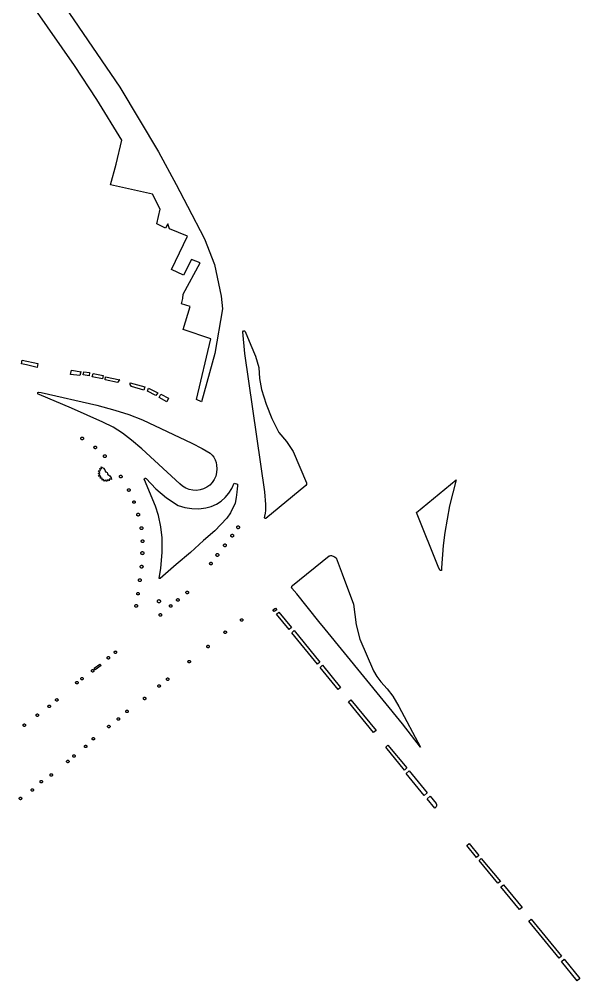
# Model space of a CAD drawing. Header units: millimetres. Extents: x 734061 to 736248, y 4017837 to 4020740.
# Drawn here: x 735876.7 to 736110.1, y 4019765.8 to 4020166.4 of the extents above; entities that cross this region are included whole.
import ezdxf

# ---------------------------------------------------------------- set-up
doc = ezdxf.new("R2010")
doc.units = ezdxf.units.MM
for name, color, linetype, true_color in [('bolvar', 143, 'Continuous', 0x3faae0), ('lachaki', 215, 'Continuous', 0xa953ac), ('park', 3, 'Continuous', 0x1ffa07)]:
    doc.layers.add(name, color=color, linetype=linetype, true_color=true_color)

msp = doc.modelspace()

# ---------------------------------------------------------------- linework, layer by layer
at = {"layer": 'bolvar'}
for points in [[(735884.42, 4020022.92), (735884.07, 4020021.34), (735879.69, 4020022.41), (735877.57, 4020022.8), (735877.92, 4020024.39)], [(735902.36, 4020019.44), (735901.88, 4020017.97), (735898.07, 4020018.41), (735898.43, 4020020.2), (735902.4, 4020019.52)], [(735903.51, 4020019.48), (735903.63, 4020019.52), (735905.97, 4020019.2), (735905.73, 4020017.77), (735903.23, 4020018.25)], [(735907.4, 4020018.85), (735911.68, 4020017.93), (735911.4, 4020016.54), (735907, 4020017.38)], [(735912.59, 4020017.42), (735918.55, 4020016.23), (735918.39, 4020016.19), (735917.52, 4020015), (735912.4, 4020016.23)], [(735922.82, 4020014.93), (735929.01, 4020013.26), (735928.62, 4020011.89), (735923.4, 4020013.42), (735922.85, 4020014.24)], [(735923.44, 4019991.09), (735919.72, 4019993.99), (735915.72, 4019996.48), (735911.48, 4019998.54), (735898.37, 4020004.39), (735884.94, 4020010), (735884.55, 4020010.24), (735884.49, 4020010.3), (735884.45, 4020010.37), (735884.41, 4020010.45), (735884.4, 4020010.53), (735884.39, 4020010.61), (735884.4, 4020010.69), (735884.42, 4020010.78), (735884.46, 4020010.85), (735884.5, 4020010.92), (735884.56, 4020010.98), (735884.63, 4020011.03), (735884.71, 4020011.07), (735885.78, 4020010.9), (735908.95, 4020005.59), (735916.42, 4020003.57), (735922.31, 4020001.75), (735928.03, 4019999.47), (735948.48, 4019989.73), (735952.81, 4019987.54), (735956.14, 4019985.65), (735957.01, 4019984.84), (735957.73, 4019983.91), (735958.29, 4019982.87), (735958.68, 4019981.76), (735958.87, 4019980.59), (735959, 4019979.08), (735958.88, 4019977.56), (735958.5, 4019976.09), (735957.88, 4019974.7), (735957.04, 4019973.44), (735956, 4019972.33), (735954.79, 4019971.41), (735953.45, 4019970.71), (735951.98, 4019970.28), (735950.47, 4019970.1), (735948.94, 4019970.17), (735947.45, 4019970.48), (735946.03, 4019971.04), (735944.72, 4019971.82), (735943.56, 4019972.81), (735927.67, 4019987.36)], [(735930.52, 4020012.71), (735934.38, 4020010.8), (735933.59, 4020009.59), (735930.15, 4020011.44)], [(735935.63, 4020010.22), (735938.88, 4020008.47), (735938.17, 4020006.94), (735934.91, 4020008.82)], [(735902.86, 4019992.33), (735902.96, 4019992.32), (735903.06, 4019992.29), (735903.15, 4019992.25), (735903.23, 4019992.19), (735903.3, 4019992.12), (735903.36, 4019992.04), (735903.4, 4019991.95), (735903.43, 4019991.85), (735903.44, 4019991.75), (735903.43, 4019991.65), (735903.4, 4019991.56), (735903.36, 4019991.46), (735903.3, 4019991.38), (735903.23, 4019991.31), (735903.15, 4019991.25), (735903.06, 4019991.21), (735902.96, 4019991.19), (735902.86, 4019991.18), (735902.76, 4019991.19), (735902.67, 4019991.21), (735902.58, 4019991.25), (735902.49, 4019991.31), (735902.42, 4019991.38), (735902.36, 4019991.46), (735902.32, 4019991.56), (735902.3, 4019991.65), (735902.29, 4019991.75), (735902.3, 4019991.85), (735902.32, 4019991.95), (735902.36, 4019992.04), (735902.42, 4019992.12), (735902.49, 4019992.19), (735902.58, 4019992.25), (735902.67, 4019992.29), (735902.76, 4019992.32)], [(735908.32, 4019988.58), (735908.42, 4019988.57), (735908.51, 4019988.55), (735908.6, 4019988.51), (735908.68, 4019988.45), (735908.75, 4019988.38), (735908.8, 4019988.3), (735908.84, 4019988.22), (735908.87, 4019988.12), (735908.88, 4019988.03), (735908.87, 4019987.93), (735908.84, 4019987.84), (735908.8, 4019987.75), (735908.75, 4019987.67), (735908.68, 4019987.6), (735908.6, 4019987.55), (735908.51, 4019987.51), (735908.42, 4019987.48), (735908.32, 4019987.47), (735908.23, 4019987.48), (735908.13, 4019987.51), (735908.05, 4019987.55), (735907.97, 4019987.6), (735907.9, 4019987.67), (735907.84, 4019987.75), (735907.8, 4019987.84), (735907.78, 4019987.93), (735907.77, 4019988.03), (735907.78, 4019988.12), (735907.8, 4019988.22), (735907.84, 4019988.3), (735907.9, 4019988.38), (735907.97, 4019988.45), (735908.05, 4019988.51), (735908.13, 4019988.55), (735908.23, 4019988.57)], [(735912.32, 4019984.95), (735912.43, 4019984.94), (735912.53, 4019984.91), (735912.63, 4019984.87), (735912.71, 4019984.81), (735912.79, 4019984.73), (735912.85, 4019984.65), (735912.89, 4019984.55), (735912.92, 4019984.45), (735912.93, 4019984.34), (735912.92, 4019984.24), (735912.89, 4019984.14), (735912.85, 4019984.04), (735912.79, 4019983.95), (735912.71, 4019983.88), (735912.63, 4019983.82), (735912.53, 4019983.77), (735912.43, 4019983.75), (735912.32, 4019983.74), (735912.22, 4019983.75), (735912.12, 4019983.77), (735912.02, 4019983.82), (735911.94, 4019983.88), (735911.86, 4019983.95), (735911.8, 4019984.04), (735911.76, 4019984.14), (735911.73, 4019984.24), (735911.72, 4019984.34), (735911.73, 4019984.45), (735911.76, 4019984.55), (735911.8, 4019984.65), (735911.86, 4019984.73), (735911.94, 4019984.81), (735912.02, 4019984.87), (735912.12, 4019984.91), (735912.22, 4019984.94)], [(735912.64, 4019977.78), (735912.85, 4019977.77), (735913.03, 4019977.71), (735913.25, 4019977.54), (735913.38, 4019977.3), (735913.38, 4019976.85), (735913.97, 4019976.51), (735914.36, 4019976.13), (735914.89, 4019975.37), (735915.06, 4019974.57), (735914.31, 4019974.93), (735914.13, 4019974.08), (735913.54, 4019974.58), (735913.14, 4019973.75), (735912.74, 4019974.45), (735912.11, 4019973.96), (735911.8, 4019974.68), (735911.15, 4019974.33), (735911.26, 4019975.26), (735910.42, 4019975.18), (735910.62, 4019975.96), (735909.56, 4019975.98), (735910.29, 4019976.72), (735909.52, 4019977.12), (735910.16, 4019977.62), (735909.5, 4019978.29), (735910.46, 4019978.38), (735910.17, 4019979.16), (735910.94, 4019979.07), (735910.78, 4019979.9), (735911.71, 4019979.39), (735912.28, 4019978.66)], [(735918.93, 4019976.42), (735919.03, 4019976.41), (735919.12, 4019976.38), (735919.21, 4019976.34), (735919.29, 4019976.29), (735919.36, 4019976.22), (735919.41, 4019976.14), (735919.46, 4019976.05), (735919.48, 4019975.95), (735919.49, 4019975.86), (735919.48, 4019975.76), (735919.46, 4019975.66), (735919.41, 4019975.58), (735919.36, 4019975.5), (735919.29, 4019975.43), (735919.21, 4019975.37), (735919.12, 4019975.33), (735919.03, 4019975.3), (735918.93, 4019975.3), (735918.83, 4019975.3), (735918.74, 4019975.33), (735918.65, 4019975.37), (735918.57, 4019975.43), (735918.5, 4019975.5), (735918.44, 4019975.58), (735918.4, 4019975.66), (735918.38, 4019975.76), (735918.37, 4019975.86), (735918.38, 4019975.95), (735918.4, 4019976.05), (735918.44, 4019976.14), (735918.5, 4019976.22), (735918.57, 4019976.29), (735918.65, 4019976.34), (735918.74, 4019976.38), (735918.83, 4019976.41)], [(735922.31, 4019970.78), (735922.4, 4019970.78), (735922.5, 4019970.75), (735922.58, 4019970.71), (735922.66, 4019970.65), (735922.73, 4019970.59), (735922.79, 4019970.51), (735922.83, 4019970.42), (735922.85, 4019970.33), (735922.86, 4019970.23), (735922.85, 4019970.14), (735922.83, 4019970.04), (735922.79, 4019969.95), (735922.73, 4019969.88), (735922.66, 4019969.81), (735922.58, 4019969.75), (735922.5, 4019969.71), (735922.4, 4019969.69), (735922.31, 4019969.68), (735922.21, 4019969.69), (735922.12, 4019969.71), (735922.03, 4019969.75), (735921.95, 4019969.81), (735921.89, 4019969.88), (735921.83, 4019969.95), (735921.79, 4019970.04), (735921.76, 4019970.14), (735921.76, 4019970.23), (735921.76, 4019970.33), (735921.79, 4019970.42), (735921.83, 4019970.51), (735921.89, 4019970.59), (735921.95, 4019970.65), (735922.03, 4019970.71), (735922.12, 4019970.75), (735922.21, 4019970.78)], [(735924.45, 4019965.74), (735924.54, 4019965.73), (735924.63, 4019965.71), (735924.71, 4019965.67), (735924.78, 4019965.62), (735924.84, 4019965.56), (735924.89, 4019965.49), (735924.93, 4019965.41), (735924.95, 4019965.32), (735924.96, 4019965.23), (735924.95, 4019965.14), (735924.93, 4019965.06), (735924.89, 4019964.97), (735924.84, 4019964.9), (735924.78, 4019964.84), (735924.71, 4019964.79), (735924.63, 4019964.75), (735924.54, 4019964.73), (735924.45, 4019964.72), (735924.36, 4019964.73), (735924.28, 4019964.75), (735924.2, 4019964.79), (735924.12, 4019964.84), (735924.06, 4019964.9), (735924.01, 4019964.97), (735923.97, 4019965.06), (735923.95, 4019965.14), (735923.94, 4019965.23), (735923.95, 4019965.32), (735923.97, 4019965.41), (735924.01, 4019965.49), (735924.06, 4019965.56), (735924.12, 4019965.62), (735924.2, 4019965.67), (735924.28, 4019965.71), (735924.36, 4019965.73)], [(735926.2, 4019960.59), (735926.3, 4019960.58), (735926.4, 4019960.55), (735926.5, 4019960.51), (735926.58, 4019960.45), (735926.65, 4019960.38), (735926.71, 4019960.29), (735926.76, 4019960.2), (735926.79, 4019960.1), (735926.79, 4019959.99), (735926.79, 4019959.89), (735926.76, 4019959.79), (735926.71, 4019959.69), (735926.65, 4019959.61), (735926.58, 4019959.53), (735926.5, 4019959.47), (735926.4, 4019959.43), (735926.3, 4019959.4), (735926.2, 4019959.39), (735926.09, 4019959.4), (735925.99, 4019959.43), (735925.9, 4019959.47), (735925.81, 4019959.53), (735925.74, 4019959.61), (735925.68, 4019959.69), (735925.64, 4019959.79), (735925.61, 4019959.89), (735925.6, 4019959.99), (735925.61, 4019960.1), (735925.64, 4019960.2), (735925.68, 4019960.29), (735925.74, 4019960.38), (735925.81, 4019960.45), (735925.9, 4019960.51), (735925.99, 4019960.55), (735926.09, 4019960.58)], [(735927.57, 4019954.97), (735927.68, 4019954.96), (735927.78, 4019954.93), (735927.88, 4019954.89), (735927.97, 4019954.83), (735928.04, 4019954.75), (735928.11, 4019954.66), (735928.15, 4019954.57), (735928.18, 4019954.46), (735928.19, 4019954.36), (735928.18, 4019954.25), (735928.15, 4019954.15), (735928.11, 4019954.05), (735928.04, 4019953.96), (735927.97, 4019953.88), (735927.88, 4019953.82), (735927.78, 4019953.78), (735927.68, 4019953.75), (735927.57, 4019953.74), (735927.47, 4019953.75), (735927.36, 4019953.78), (735927.27, 4019953.82), (735927.18, 4019953.88), (735927.1, 4019953.96), (735927.04, 4019954.05), (735927, 4019954.15), (735926.97, 4019954.25), (735926.96, 4019954.36), (735926.97, 4019954.46), (735927, 4019954.57), (735927.04, 4019954.66), (735927.1, 4019954.75), (735927.18, 4019954.83), (735927.27, 4019954.89), (735927.36, 4019954.93), (735927.47, 4019954.96)], [(735967.83, 4019955.3), (735967.93, 4019955.29), (735968.03, 4019955.27), (735968.12, 4019955.22), (735968.2, 4019955.17), (735968.27, 4019955.09), (735968.33, 4019955.01), (735968.38, 4019954.92), (735968.4, 4019954.82), (735968.41, 4019954.72), (735968.4, 4019954.62), (735968.38, 4019954.52), (735968.33, 4019954.43), (735968.27, 4019954.34), (735968.2, 4019954.27), (735968.12, 4019954.21), (735968.03, 4019954.17), (735967.93, 4019954.14), (735967.83, 4019954.13), (735967.73, 4019954.14), (735967.63, 4019954.17), (735967.53, 4019954.21), (735967.45, 4019954.27), (735967.38, 4019954.34), (735967.32, 4019954.43), (735967.28, 4019954.52), (735967.25, 4019954.62), (735967.24, 4019954.72), (735967.25, 4019954.82), (735967.28, 4019954.92), (735967.32, 4019955.01), (735967.38, 4019955.09), (735967.45, 4019955.17), (735967.53, 4019955.22), (735967.63, 4019955.27), (735967.73, 4019955.29)], [(735928.05, 4019949.49), (735928.15, 4019949.48), (735928.24, 4019949.46), (735928.33, 4019949.42), (735928.41, 4019949.36), (735928.48, 4019949.29), (735928.53, 4019949.21), (735928.57, 4019949.12), (735928.6, 4019949.03), (735928.61, 4019948.93), (735928.6, 4019948.84), (735928.57, 4019948.74), (735928.53, 4019948.65), (735928.48, 4019948.57), (735928.41, 4019948.5), (735928.33, 4019948.45), (735928.24, 4019948.41), (735928.15, 4019948.38), (735928.05, 4019948.37), (735927.95, 4019948.38), (735927.86, 4019948.41), (735927.77, 4019948.45), (735927.69, 4019948.5), (735927.62, 4019948.57), (735927.57, 4019948.65), (735927.53, 4019948.74), (735927.5, 4019948.84), (735927.49, 4019948.93), (735927.5, 4019949.03), (735927.53, 4019949.12), (735927.57, 4019949.21), (735927.62, 4019949.29), (735927.69, 4019949.36), (735927.77, 4019949.42), (735927.86, 4019949.46), (735927.95, 4019949.48)], [(735965.37, 4019951.81), (735965.47, 4019951.81), (735965.56, 4019951.78), (735965.65, 4019951.74), (735965.74, 4019951.68), (735965.81, 4019951.61), (735965.87, 4019951.53), (735965.91, 4019951.44), (735965.93, 4019951.34), (735965.94, 4019951.24), (735965.93, 4019951.14), (735965.91, 4019951.04), (735965.87, 4019950.95), (735965.81, 4019950.87), (735965.74, 4019950.8), (735965.65, 4019950.74), (735965.56, 4019950.7), (735965.47, 4019950.67), (735965.37, 4019950.66), (735965.27, 4019950.67), (735965.17, 4019950.7), (735965.08, 4019950.74), (735965, 4019950.8), (735964.93, 4019950.87), (735964.87, 4019950.95), (735964.83, 4019951.04), (735964.8, 4019951.14), (735964.79, 4019951.24), (735964.8, 4019951.34), (735964.83, 4019951.44), (735964.87, 4019951.53), (735964.93, 4019951.61), (735965, 4019951.68), (735965.08, 4019951.74), (735965.17, 4019951.78), (735965.27, 4019951.81)], [(735962.32, 4019947.79), (735962.43, 4019947.78), (735962.52, 4019947.75), (735962.62, 4019947.71), (735962.7, 4019947.65), (735962.77, 4019947.58), (735962.83, 4019947.5), (735962.87, 4019947.4), (735962.9, 4019947.31), (735962.91, 4019947.2), (735962.9, 4019947.1), (735962.87, 4019947), (735962.83, 4019946.91), (735962.77, 4019946.83), (735962.7, 4019946.75), (735962.62, 4019946.7), (735962.52, 4019946.65), (735962.43, 4019946.63), (735962.32, 4019946.62), (735962.22, 4019946.63), (735962.12, 4019946.65), (735962.03, 4019946.7), (735961.95, 4019946.75), (735961.88, 4019946.83), (735961.82, 4019946.91), (735961.77, 4019947), (735961.75, 4019947.1), (735961.74, 4019947.2), (735961.75, 4019947.31), (735961.77, 4019947.4), (735961.82, 4019947.5), (735961.88, 4019947.58), (735961.95, 4019947.65), (735962.03, 4019947.71), (735962.12, 4019947.75), (735962.22, 4019947.78)], [(735927.94, 4019944.6), (735928.06, 4019944.59), (735928.16, 4019944.56), (735928.27, 4019944.52), (735928.36, 4019944.45), (735928.44, 4019944.37), (735928.5, 4019944.28), (735928.55, 4019944.18), (735928.58, 4019944.07), (735928.59, 4019943.96), (735928.58, 4019943.85), (735928.55, 4019943.74), (735928.5, 4019943.64), (735928.44, 4019943.54), (735928.36, 4019943.46), (735928.27, 4019943.4), (735928.16, 4019943.35), (735928.06, 4019943.32), (735927.94, 4019943.31), (735927.83, 4019943.32), (735927.72, 4019943.35), (735927.62, 4019943.4), (735927.53, 4019943.46), (735927.45, 4019943.54), (735927.39, 4019943.64), (735927.34, 4019943.74), (735927.31, 4019943.85), (735927.3, 4019943.96), (735927.31, 4019944.07), (735927.34, 4019944.18), (735927.39, 4019944.28), (735927.45, 4019944.37), (735927.53, 4019944.45), (735927.62, 4019944.52), (735927.72, 4019944.56), (735927.83, 4019944.59)], [(735959.19, 4019943.79), (735959.29, 4019943.78), (735959.39, 4019943.75), (735959.49, 4019943.71), (735959.57, 4019943.65), (735959.64, 4019943.58), (735959.7, 4019943.49), (735959.75, 4019943.4), (735959.77, 4019943.3), (735959.78, 4019943.19), (735959.77, 4019943.09), (735959.75, 4019942.99), (735959.7, 4019942.9), (735959.64, 4019942.81), (735959.57, 4019942.74), (735959.49, 4019942.68), (735959.39, 4019942.64), (735959.29, 4019942.61), (735959.19, 4019942.6), (735959.09, 4019942.61), (735958.99, 4019942.64), (735958.89, 4019942.68), (735958.81, 4019942.74), (735958.73, 4019942.81), (735958.67, 4019942.9), (735958.63, 4019942.99), (735958.6, 4019943.09), (735958.59, 4019943.19), (735958.6, 4019943.3), (735958.63, 4019943.4), (735958.67, 4019943.49), (735958.73, 4019943.58), (735958.81, 4019943.65), (735958.89, 4019943.71), (735958.99, 4019943.75), (735959.09, 4019943.78)], [(735927.63, 4019938.89), (735927.73, 4019938.88), (735927.83, 4019938.85), (735927.92, 4019938.81), (735928.01, 4019938.75), (735928.08, 4019938.68), (735928.14, 4019938.59), (735928.18, 4019938.5), (735928.21, 4019938.4), (735928.22, 4019938.3), (735928.21, 4019938.19), (735928.18, 4019938.09), (735928.14, 4019938), (735928.08, 4019937.92), (735928.01, 4019937.84), (735927.92, 4019937.78), (735927.83, 4019937.74), (735927.73, 4019937.71), (735927.63, 4019937.7), (735927.52, 4019937.71), (735927.42, 4019937.74), (735927.33, 4019937.78), (735927.25, 4019937.84), (735927.17, 4019937.92), (735927.11, 4019938), (735927.07, 4019938.09), (735927.04, 4019938.19), (735927.03, 4019938.3), (735927.04, 4019938.4), (735927.07, 4019938.5), (735927.11, 4019938.59), (735927.17, 4019938.68), (735927.25, 4019938.75), (735927.33, 4019938.81), (735927.42, 4019938.85), (735927.52, 4019938.88)], [(735956.49, 4019940.16), (735956.58, 4019940.15), (735956.68, 4019940.12), (735956.76, 4019940.08), (735956.84, 4019940.03), (735956.91, 4019939.96), (735956.96, 4019939.88), (735957, 4019939.8), (735957.03, 4019939.7), (735957.04, 4019939.61), (735957.03, 4019939.52), (735957, 4019939.42), (735956.96, 4019939.34), (735956.91, 4019939.26), (735956.84, 4019939.19), (735956.76, 4019939.14), (735956.68, 4019939.1), (735956.58, 4019939.07), (735956.49, 4019939.06), (735956.4, 4019939.07), (735956.3, 4019939.1), (735956.22, 4019939.14), (735956.14, 4019939.19), (735956.07, 4019939.26), (735956.02, 4019939.34), (735955.98, 4019939.42), (735955.95, 4019939.52), (735955.94, 4019939.61), (735955.95, 4019939.7), (735955.98, 4019939.8), (735956.02, 4019939.88), (735956.07, 4019939.96), (735956.14, 4019940.03), (735956.22, 4019940.08), (735956.3, 4019940.12), (735956.4, 4019940.15)], [(735926.91, 4019933.28), (735927.02, 4019933.27), (735927.12, 4019933.25), (735927.21, 4019933.2), (735927.3, 4019933.14), (735927.37, 4019933.07), (735927.43, 4019932.99), (735927.47, 4019932.89), (735927.5, 4019932.79), (735927.51, 4019932.69), (735927.5, 4019932.58), (735927.47, 4019932.48), (735927.43, 4019932.39), (735927.37, 4019932.3), (735927.3, 4019932.23), (735927.21, 4019932.17), (735927.12, 4019932.13), (735927.02, 4019932.1), (735926.91, 4019932.09), (735926.81, 4019932.1), (735926.71, 4019932.13), (735926.61, 4019932.17), (735926.53, 4019932.23), (735926.45, 4019932.3), (735926.4, 4019932.39), (735926.35, 4019932.48), (735926.32, 4019932.58), (735926.32, 4019932.69), (735926.32, 4019932.79), (735926.35, 4019932.89), (735926.4, 4019932.99), (735926.45, 4019933.07), (735926.53, 4019933.14), (735926.61, 4019933.2), (735926.71, 4019933.25), (735926.81, 4019933.27)], [(735926.13, 4019927.56), (735926.22, 4019927.55), (735926.31, 4019927.53), (735926.39, 4019927.49), (735926.46, 4019927.44), (735926.53, 4019927.38), (735926.58, 4019927.3), (735926.62, 4019927.22), (735926.64, 4019927.13), (735926.65, 4019927.04), (735926.64, 4019926.95), (735926.62, 4019926.86), (735926.58, 4019926.78), (735926.53, 4019926.7), (735926.46, 4019926.64), (735926.39, 4019926.59), (735926.31, 4019926.55), (735926.22, 4019926.52), (735926.13, 4019926.52), (735926.04, 4019926.52), (735925.95, 4019926.55), (735925.87, 4019926.59), (735925.79, 4019926.64), (735925.73, 4019926.7), (735925.68, 4019926.78), (735925.64, 4019926.86), (735925.61, 4019926.95), (735925.61, 4019927.04), (735925.61, 4019927.13), (735925.64, 4019927.22), (735925.68, 4019927.3), (735925.73, 4019927.38), (735925.79, 4019927.44), (735925.87, 4019927.49), (735925.95, 4019927.53), (735926.04, 4019927.55)], [(735943.27, 4019924.47), (735943.26, 4019924.37), (735943.24, 4019924.28), (735943.2, 4019924.2), (735943.14, 4019924.12), (735943.08, 4019924.06), (735943, 4019924), (735942.92, 4019923.96), (735942.83, 4019923.94), (735942.73, 4019923.93), (735942.64, 4019923.94), (735942.55, 4019923.96), (735942.47, 4019924), (735942.39, 4019924.06), (735942.32, 4019924.12), (735942.27, 4019924.2), (735942.23, 4019924.28), (735942.21, 4019924.37), (735942.2, 4019924.47), (735942.21, 4019924.56), (735942.23, 4019924.65), (735942.27, 4019924.73), (735942.32, 4019924.81), (735942.39, 4019924.88), (735942.47, 4019924.93), (735942.55, 4019924.97), (735942.64, 4019924.99), (735942.73, 4019925), (735942.83, 4019924.99), (735942.92, 4019924.97), (735943, 4019924.93), (735943.08, 4019924.88), (735943.14, 4019924.81), (735943.2, 4019924.73), (735943.24, 4019924.65), (735943.26, 4019924.56)], [(735947.18, 4019927.56), (735947.17, 4019927.47), (735947.14, 4019927.38), (735947.1, 4019927.29), (735947.05, 4019927.22), (735946.98, 4019927.15), (735946.91, 4019927.1), (735946.82, 4019927.06), (735946.73, 4019927.03), (735946.64, 4019927.02), (735946.55, 4019927.03), (735946.46, 4019927.06), (735946.37, 4019927.1), (735946.3, 4019927.15), (735946.23, 4019927.22), (735946.18, 4019927.29), (735946.14, 4019927.38), (735946.11, 4019927.47), (735946.1, 4019927.56), (735946.11, 4019927.65), (735946.14, 4019927.74), (735946.18, 4019927.83), (735946.23, 4019927.9), (735946.3, 4019927.97), (735946.37, 4019928.02), (735946.46, 4019928.06), (735946.55, 4019928.09), (735946.64, 4019928.1), (735946.73, 4019928.09), (735946.82, 4019928.06), (735946.91, 4019928.02), (735946.98, 4019927.97), (735947.05, 4019927.9), (735947.1, 4019927.83), (735947.14, 4019927.74), (735947.17, 4019927.65)], [(735925.39, 4019922.55), (735925.49, 4019922.54), (735925.59, 4019922.51), (735925.68, 4019922.47), (735925.77, 4019922.41), (735925.84, 4019922.34), (735925.9, 4019922.25), (735925.94, 4019922.16), (735925.97, 4019922.06), (735925.98, 4019921.96), (735925.97, 4019921.86), (735925.94, 4019921.76), (735925.9, 4019921.66), (735925.84, 4019921.58), (735925.77, 4019921.51), (735925.68, 4019921.45), (735925.59, 4019921.41), (735925.49, 4019921.38), (735925.39, 4019921.37), (735925.29, 4019921.38), (735925.19, 4019921.41), (735925.09, 4019921.45), (735925.01, 4019921.51), (735924.94, 4019921.58), (735924.88, 4019921.66), (735924.83, 4019921.76), (735924.81, 4019921.86), (735924.8, 4019921.96), (735924.81, 4019922.06), (735924.83, 4019922.16), (735924.88, 4019922.25), (735924.94, 4019922.34), (735925.01, 4019922.41), (735925.09, 4019922.47), (735925.19, 4019922.51), (735925.29, 4019922.54)], [(735934.85, 4019924.57), (735934.96, 4019924.56), (735935.07, 4019924.53), (735935.18, 4019924.48), (735935.27, 4019924.42), (735935.35, 4019924.33), (735935.42, 4019924.24), (735935.47, 4019924.14), (735935.5, 4019924.02), (735935.51, 4019923.91), (735935.5, 4019923.79), (735935.47, 4019923.68), (735935.42, 4019923.58), (735935.35, 4019923.48), (735935.27, 4019923.4), (735935.18, 4019923.34), (735935.07, 4019923.29), (735934.96, 4019923.26), (735934.85, 4019923.25), (735934.73, 4019923.26), (735934.62, 4019923.29), (735934.51, 4019923.34), (735934.42, 4019923.4), (735934.34, 4019923.48), (735934.27, 4019923.58), (735934.22, 4019923.68), (735934.19, 4019923.79), (735934.18, 4019923.91), (735934.19, 4019924.02), (735934.22, 4019924.14), (735934.27, 4019924.24), (735934.34, 4019924.33), (735934.42, 4019924.42), (735934.51, 4019924.48), (735934.62, 4019924.53), (735934.73, 4019924.56)], [(735940.29, 4019921.95), (735940.28, 4019921.86), (735940.26, 4019921.77), (735940.22, 4019921.69), (735940.16, 4019921.61), (735940.1, 4019921.54), (735940.02, 4019921.49), (735939.94, 4019921.45), (735939.85, 4019921.43), (735939.75, 4019921.42), (735939.66, 4019921.43), (735939.57, 4019921.45), (735939.48, 4019921.49), (735939.41, 4019921.54), (735939.34, 4019921.61), (735939.29, 4019921.69), (735939.25, 4019921.77), (735939.22, 4019921.86), (735939.22, 4019921.95), (735939.22, 4019922.05), (735939.25, 4019922.14), (735939.29, 4019922.22), (735939.34, 4019922.3), (735939.41, 4019922.37), (735939.48, 4019922.42), (735939.57, 4019922.46), (735939.66, 4019922.48), (735939.75, 4019922.49), (735939.85, 4019922.48), (735939.94, 4019922.46), (735940.02, 4019922.42), (735940.1, 4019922.37), (735940.16, 4019922.3), (735940.22, 4019922.22), (735940.26, 4019922.14), (735940.28, 4019922.05)], [(735982.31, 4019920.27), (735983.43, 4019921.06), (735983.91, 4019920.37), (735982.9, 4019919.6)], [(735982.31, 4019920.27), (735983.43, 4019921.06), (735983.91, 4019920.37), (735982.9, 4019919.6)], [(735935.98, 4019918.2), (735935.97, 4019918.11), (735935.95, 4019918.02), (735935.91, 4019917.93), (735935.86, 4019917.85), (735935.79, 4019917.79), (735935.71, 4019917.74), (735935.63, 4019917.7), (735935.54, 4019917.67), (735935.45, 4019917.66), (735935.35, 4019917.67), (735935.26, 4019917.7), (735935.18, 4019917.74), (735935.1, 4019917.79), (735935.04, 4019917.85), (735934.98, 4019917.93), (735934.94, 4019918.02), (735934.92, 4019918.11), (735934.91, 4019918.2), (735934.92, 4019918.29), (735934.94, 4019918.38), (735934.98, 4019918.47), (735935.04, 4019918.54), (735935.1, 4019918.61), (735935.18, 4019918.66), (735935.26, 4019918.7), (735935.35, 4019918.73), (735935.45, 4019918.74), (735935.54, 4019918.73), (735935.63, 4019918.7), (735935.71, 4019918.66), (735935.79, 4019918.61), (735935.86, 4019918.54), (735935.91, 4019918.47), (735935.95, 4019918.38), (735935.97, 4019918.29)], [(735984.84, 4019919.39), (735990.06, 4019912.97), (735989.07, 4019912.09), (735983.81, 4019918.46)], [(735984.84, 4019919.39), (735990.06, 4019912.97), (735989.07, 4019912.09), (735983.81, 4019918.46)], [(735969.82, 4019916.11), (735969.81, 4019916.02), (735969.79, 4019915.93), (735969.75, 4019915.85), (735969.7, 4019915.77), (735969.63, 4019915.71), (735969.56, 4019915.66), (735969.48, 4019915.62), (735969.39, 4019915.59), (735969.3, 4019915.59), (735969.21, 4019915.59), (735969.12, 4019915.62), (735969.04, 4019915.66), (735968.96, 4019915.71), (735968.9, 4019915.77), (735968.85, 4019915.85), (735968.81, 4019915.93), (735968.79, 4019916.02), (735968.78, 4019916.11), (735968.79, 4019916.2), (735968.81, 4019916.28), (735968.85, 4019916.37), (735968.9, 4019916.44), (735968.96, 4019916.5), (735969.04, 4019916.56), (735969.12, 4019916.59), (735969.21, 4019916.62), (735969.3, 4019916.63), (735969.39, 4019916.62), (735969.48, 4019916.59), (735969.56, 4019916.56), (735969.63, 4019916.5), (735969.7, 4019916.44), (735969.75, 4019916.37), (735969.79, 4019916.28), (735969.81, 4019916.2)], [(735962.96, 4019910.99), (735962.95, 4019910.9), (735962.93, 4019910.81), (735962.89, 4019910.73), (735962.84, 4019910.65), (735962.78, 4019910.59), (735962.7, 4019910.54), (735962.62, 4019910.5), (735962.53, 4019910.48), (735962.44, 4019910.47), (735962.35, 4019910.48), (735962.26, 4019910.5), (735962.18, 4019910.54), (735962.11, 4019910.59), (735962.04, 4019910.65), (735961.99, 4019910.73), (735961.95, 4019910.81), (735961.93, 4019910.9), (735961.92, 4019910.99), (735961.93, 4019911.08), (735961.95, 4019911.17), (735961.99, 4019911.25), (735962.04, 4019911.32), (735962.11, 4019911.39), (735962.18, 4019911.44), (735962.26, 4019911.48), (735962.35, 4019911.5), (735962.44, 4019911.51), (735962.53, 4019911.5), (735962.62, 4019911.48), (735962.7, 4019911.44), (735962.78, 4019911.39), (735962.84, 4019911.32), (735962.89, 4019911.25), (735962.93, 4019911.17), (735962.95, 4019911.08)], [(735991.17, 4019911.66), (736001.86, 4019898.46), (736000.91, 4019897.69), (735990.19, 4019910.81)], [(735955.83, 4019905.04), (735955.82, 4019904.95), (735955.8, 4019904.86), (735955.76, 4019904.78), (735955.71, 4019904.71), (735955.64, 4019904.64), (735955.57, 4019904.59), (735955.49, 4019904.55), (735955.4, 4019904.53), (735955.31, 4019904.52), (735955.22, 4019904.53), (735955.13, 4019904.55), (735955.05, 4019904.59), (735954.98, 4019904.64), (735954.91, 4019904.71), (735954.86, 4019904.78), (735954.82, 4019904.86), (735954.8, 4019904.95), (735954.79, 4019905.04), (735954.8, 4019905.13), (735954.82, 4019905.22), (735954.86, 4019905.3), (735954.91, 4019905.38), (735954.98, 4019905.44), (735955.05, 4019905.49), (735955.13, 4019905.53), (735955.22, 4019905.55), (735955.31, 4019905.56), (735955.4, 4019905.55), (735955.49, 4019905.53), (735955.57, 4019905.49), (735955.64, 4019905.44), (735955.71, 4019905.38), (735955.76, 4019905.3), (735955.8, 4019905.22), (735955.82, 4019905.13)], [(735914.32, 4019900.33), (735914.31, 4019900.24), (735914.29, 4019900.16), (735914.25, 4019900.07), (735914.2, 4019900), (735914.14, 4019899.94), (735914.06, 4019899.88), (735913.98, 4019899.84), (735913.89, 4019899.82), (735913.8, 4019899.81), (735913.71, 4019899.82), (735913.62, 4019899.84), (735913.54, 4019899.88), (735913.47, 4019899.94), (735913.4, 4019900), (735913.35, 4019900.07), (735913.31, 4019900.16), (735913.29, 4019900.24), (735913.28, 4019900.33), (735913.29, 4019900.42), (735913.31, 4019900.51), (735913.35, 4019900.59), (735913.4, 4019900.67), (735913.47, 4019900.73), (735913.54, 4019900.78), (735913.62, 4019900.82), (735913.71, 4019900.84), (735913.8, 4019900.85), (735913.89, 4019900.84), (735913.98, 4019900.82), (735914.06, 4019900.78), (735914.14, 4019900.73), (735914.2, 4019900.67), (735914.25, 4019900.59), (735914.29, 4019900.51), (735914.31, 4019900.42)], [(735917.23, 4019902.67), (735917.23, 4019902.58), (735917.2, 4019902.49), (735917.16, 4019902.41), (735917.11, 4019902.34), (735917.05, 4019902.27), (735916.98, 4019902.22), (735916.89, 4019902.18), (735916.81, 4019902.16), (735916.72, 4019902.15), (735916.63, 4019902.16), (735916.54, 4019902.18), (735916.46, 4019902.22), (735916.39, 4019902.27), (735916.32, 4019902.34), (735916.27, 4019902.41), (735916.23, 4019902.49), (735916.21, 4019902.58), (735916.2, 4019902.67), (735916.21, 4019902.76), (735916.23, 4019902.84), (735916.27, 4019902.92), (735916.32, 4019903), (735916.39, 4019903.06), (735916.46, 4019903.11), (735916.54, 4019903.15), (735916.63, 4019903.17), (735916.72, 4019903.18), (735916.81, 4019903.17), (735916.89, 4019903.15), (735916.98, 4019903.11), (735917.05, 4019903.06), (735917.11, 4019903), (735917.16, 4019902.92), (735917.2, 4019902.84), (735917.23, 4019902.76)], [(735907.89, 4019895.97), (735910.18, 4019897.7), (735910.77, 4019897.11), (735908.31, 4019895.34)], [(735947.96, 4019898.75), (735947.96, 4019898.66), (735947.93, 4019898.57), (735947.89, 4019898.49), (735947.84, 4019898.42), (735947.78, 4019898.35), (735947.7, 4019898.3), (735947.62, 4019898.26), (735947.53, 4019898.24), (735947.44, 4019898.23), (735947.35, 4019898.24), (735947.27, 4019898.26), (735947.18, 4019898.3), (735947.11, 4019898.35), (735947.05, 4019898.42), (735946.99, 4019898.49), (735946.96, 4019898.57), (735946.93, 4019898.66), (735946.92, 4019898.75), (735946.93, 4019898.84), (735946.96, 4019898.93), (735946.99, 4019899.01), (735947.05, 4019899.08), (735947.11, 4019899.15), (735947.18, 4019899.2), (735947.27, 4019899.24), (735947.35, 4019899.26), (735947.44, 4019899.27), (735947.53, 4019899.26), (735947.62, 4019899.24), (735947.7, 4019899.2), (735947.78, 4019899.15), (735947.84, 4019899.08), (735947.89, 4019899.01), (735947.93, 4019898.93), (735947.96, 4019898.84)], [(736003, 4019897.21), (736010.53, 4019887.93), (736009.52, 4019887.18), (736002.01, 4019896.33)], [(735907.76, 4019894.93), (735907.75, 4019894.84), (735907.73, 4019894.75), (735907.69, 4019894.67), (735907.64, 4019894.6), (735907.58, 4019894.53), (735907.5, 4019894.48), (735907.42, 4019894.44), (735907.33, 4019894.42), (735907.24, 4019894.41), (735907.15, 4019894.42), (735907.06, 4019894.44), (735906.98, 4019894.48), (735906.91, 4019894.53), (735906.84, 4019894.6), (735906.79, 4019894.67), (735906.75, 4019894.75), (735906.73, 4019894.84), (735906.72, 4019894.93), (735906.73, 4019895.02), (735906.75, 4019895.11), (735906.79, 4019895.19), (735906.84, 4019895.26), (735906.91, 4019895.33), (735906.98, 4019895.38), (735907.06, 4019895.42), (735907.15, 4019895.44), (735907.24, 4019895.45), (735907.33, 4019895.44), (735907.42, 4019895.42), (735907.5, 4019895.38), (735907.58, 4019895.33), (735907.64, 4019895.26), (735907.69, 4019895.19), (735907.73, 4019895.11), (735907.75, 4019895.02)], [(735901.18, 4019889.98), (735901.18, 4019889.89), (735901.15, 4019889.8), (735901.11, 4019889.72), (735901.06, 4019889.65), (735901, 4019889.58), (735900.92, 4019889.53), (735900.84, 4019889.49), (735900.75, 4019889.47), (735900.66, 4019889.46), (735900.57, 4019889.47), (735900.49, 4019889.49), (735900.4, 4019889.53), (735900.33, 4019889.58), (735900.27, 4019889.65), (735900.21, 4019889.72), (735900.18, 4019889.8), (735900.15, 4019889.89), (735900.14, 4019889.98), (735900.15, 4019890.07), (735900.18, 4019890.16), (735900.21, 4019890.24), (735900.27, 4019890.32), (735900.33, 4019890.38), (735900.4, 4019890.43), (735900.49, 4019890.47), (735900.57, 4019890.49), (735900.66, 4019890.5), (735900.75, 4019890.49), (735900.84, 4019890.47), (735900.92, 4019890.43), (735901, 4019890.38), (735901.06, 4019890.32), (735901.11, 4019890.24), (735901.15, 4019890.16), (735901.18, 4019890.07)], [(735903.31, 4019891.63), (735903.3, 4019891.54), (735903.28, 4019891.45), (735903.24, 4019891.37), (735903.19, 4019891.29), (735903.12, 4019891.23), (735903.05, 4019891.18), (735902.97, 4019891.14), (735902.88, 4019891.12), (735902.79, 4019891.11), (735902.7, 4019891.12), (735902.61, 4019891.14), (735902.53, 4019891.18), (735902.46, 4019891.23), (735902.39, 4019891.29), (735902.34, 4019891.37), (735902.3, 4019891.45), (735902.28, 4019891.54), (735902.27, 4019891.63), (735902.28, 4019891.72), (735902.3, 4019891.81), (735902.34, 4019891.89), (735902.39, 4019891.96), (735902.46, 4019892.03), (735902.53, 4019892.08), (735902.61, 4019892.12), (735902.7, 4019892.14), (735902.79, 4019892.15), (735902.88, 4019892.14), (735902.97, 4019892.12), (735903.05, 4019892.08), (735903.12, 4019892.03), (735903.19, 4019891.96), (735903.24, 4019891.89), (735903.28, 4019891.81), (735903.3, 4019891.72)], [(735935.44, 4019888.58), (735935.43, 4019888.49), (735935.41, 4019888.4), (735935.37, 4019888.32), (735935.32, 4019888.25), (735935.26, 4019888.18), (735935.18, 4019888.13), (735935.1, 4019888.09), (735935.01, 4019888.07), (735934.92, 4019888.06), (735934.83, 4019888.07), (735934.75, 4019888.09), (735934.66, 4019888.13), (735934.59, 4019888.18), (735934.53, 4019888.25), (735934.47, 4019888.32), (735934.43, 4019888.4), (735934.41, 4019888.49), (735934.4, 4019888.58), (735934.41, 4019888.67), (735934.43, 4019888.76), (735934.47, 4019888.84), (735934.53, 4019888.91), (735934.59, 4019888.98), (735934.66, 4019889.03), (735934.75, 4019889.07), (735934.83, 4019889.09), (735934.92, 4019889.1), (735935.01, 4019889.09), (735935.1, 4019889.07), (735935.18, 4019889.03), (735935.26, 4019888.98), (735935.32, 4019888.91), (735935.37, 4019888.84), (735935.41, 4019888.76), (735935.43, 4019888.67)], [(735939.02, 4019891.42), (735939.01, 4019891.33), (735938.98, 4019891.24), (735938.95, 4019891.16), (735938.89, 4019891.09), (735938.83, 4019891.02), (735938.76, 4019890.97), (735938.67, 4019890.93), (735938.59, 4019890.91), (735938.5, 4019890.9), (735938.41, 4019890.91), (735938.32, 4019890.93), (735938.24, 4019890.97), (735938.16, 4019891.02), (735938.1, 4019891.09), (735938.05, 4019891.16), (735938.01, 4019891.24), (735937.98, 4019891.33), (735937.98, 4019891.42), (735937.98, 4019891.51), (735938.01, 4019891.6), (735938.05, 4019891.68), (735938.1, 4019891.76), (735938.16, 4019891.82), (735938.24, 4019891.87), (735938.32, 4019891.91), (735938.41, 4019891.93), (735938.5, 4019891.94), (735938.59, 4019891.93), (735938.67, 4019891.91), (735938.76, 4019891.87), (735938.83, 4019891.82), (735938.89, 4019891.76), (735938.95, 4019891.68), (735938.98, 4019891.6), (735939.01, 4019891.51)], [(735892.83, 4019882.79), (735892.82, 4019882.7), (735892.8, 4019882.61), (735892.76, 4019882.53), (735892.71, 4019882.45), (735892.65, 4019882.39), (735892.57, 4019882.34), (735892.49, 4019882.3), (735892.4, 4019882.28), (735892.31, 4019882.27), (735892.22, 4019882.28), (735892.14, 4019882.3), (735892.05, 4019882.34), (735891.98, 4019882.39), (735891.92, 4019882.45), (735891.86, 4019882.53), (735891.82, 4019882.61), (735891.8, 4019882.7), (735891.79, 4019882.79), (735891.8, 4019882.88), (735891.82, 4019882.96), (735891.86, 4019883.05), (735891.92, 4019883.12), (735891.98, 4019883.19), (735892.05, 4019883.24), (735892.14, 4019883.28), (735892.22, 4019883.3), (735892.31, 4019883.31), (735892.4, 4019883.3), (735892.49, 4019883.28), (735892.57, 4019883.24), (735892.65, 4019883.19), (735892.71, 4019883.12), (735892.76, 4019883.05), (735892.8, 4019882.96), (735892.82, 4019882.88)], [(735929.4, 4019883.4), (735929.39, 4019883.31), (735929.37, 4019883.22), (735929.33, 4019883.14), (735929.28, 4019883.07), (735929.22, 4019883), (735929.14, 4019882.95), (735929.06, 4019882.91), (735928.97, 4019882.89), (735928.88, 4019882.88), (735928.79, 4019882.89), (735928.7, 4019882.91), (735928.62, 4019882.95), (735928.55, 4019883), (735928.48, 4019883.07), (735928.43, 4019883.14), (735928.39, 4019883.22), (735928.37, 4019883.31), (735928.36, 4019883.4), (735928.37, 4019883.49), (735928.39, 4019883.58), (735928.43, 4019883.66), (735928.48, 4019883.74), (735928.55, 4019883.8), (735928.62, 4019883.85), (735928.7, 4019883.89), (735928.79, 4019883.91), (735928.88, 4019883.92), (735928.97, 4019883.91), (735929.06, 4019883.89), (735929.14, 4019883.85), (735929.22, 4019883.8), (735929.28, 4019883.74), (735929.33, 4019883.66), (735929.37, 4019883.58), (735929.39, 4019883.49)], [(736014.82, 4019882.78), (736025.27, 4019870.02), (736024.19, 4019869.23), (736013.82, 4019881.96)], [(735884.72, 4019876.42), (735884.71, 4019876.33), (735884.69, 4019876.24), (735884.65, 4019876.16), (735884.6, 4019876.08), (735884.54, 4019876.02), (735884.46, 4019875.97), (735884.38, 4019875.93), (735884.29, 4019875.91), (735884.2, 4019875.9), (735884.11, 4019875.91), (735884.02, 4019875.93), (735883.94, 4019875.97), (735883.87, 4019876.02), (735883.8, 4019876.08), (735883.75, 4019876.16), (735883.71, 4019876.24), (735883.69, 4019876.33), (735883.68, 4019876.42), (735883.69, 4019876.51), (735883.71, 4019876.6), (735883.75, 4019876.68), (735883.8, 4019876.75), (735883.87, 4019876.82), (735883.94, 4019876.87), (735884.02, 4019876.91), (735884.11, 4019876.93), (735884.2, 4019876.94), (735884.29, 4019876.93), (735884.38, 4019876.91), (735884.46, 4019876.87), (735884.54, 4019876.82), (735884.6, 4019876.75), (735884.65, 4019876.68), (735884.69, 4019876.6), (735884.71, 4019876.51)], [(735889.66, 4019880.1), (735889.65, 4019880.01), (735889.63, 4019879.92), (735889.59, 4019879.84), (735889.54, 4019879.76), (735889.47, 4019879.7), (735889.4, 4019879.65), (735889.32, 4019879.61), (735889.23, 4019879.58), (735889.14, 4019879.58), (735889.05, 4019879.58), (735888.96, 4019879.61), (735888.88, 4019879.65), (735888.81, 4019879.7), (735888.74, 4019879.76), (735888.69, 4019879.84), (735888.65, 4019879.92), (735888.63, 4019880.01), (735888.62, 4019880.1), (735888.63, 4019880.19), (735888.65, 4019880.27), (735888.69, 4019880.36), (735888.74, 4019880.43), (735888.81, 4019880.49), (735888.88, 4019880.55), (735888.96, 4019880.58), (735889.05, 4019880.61), (735889.14, 4019880.62), (735889.23, 4019880.61), (735889.32, 4019880.58), (735889.4, 4019880.55), (735889.47, 4019880.49), (735889.54, 4019880.43), (735889.59, 4019880.36), (735889.63, 4019880.27), (735889.65, 4019880.19)], [(735922.07, 4019878.01), (735922.07, 4019877.92), (735922.04, 4019877.83), (735922, 4019877.75), (735921.95, 4019877.67), (735921.89, 4019877.61), (735921.81, 4019877.56), (735921.73, 4019877.52), (735921.64, 4019877.5), (735921.55, 4019877.49), (735921.46, 4019877.5), (735921.38, 4019877.52), (735921.29, 4019877.56), (735921.22, 4019877.61), (735921.16, 4019877.67), (735921.1, 4019877.75), (735921.07, 4019877.83), (735921.04, 4019877.92), (735921.04, 4019878.01), (735921.04, 4019878.1), (735921.07, 4019878.19), (735921.1, 4019878.27), (735921.16, 4019878.34), (735921.22, 4019878.41), (735921.29, 4019878.46), (735921.38, 4019878.5), (735921.46, 4019878.52), (735921.55, 4019878.53), (735921.64, 4019878.52), (735921.73, 4019878.5), (735921.81, 4019878.46), (735921.89, 4019878.41), (735921.95, 4019878.34), (735922, 4019878.27), (735922.04, 4019878.19), (735922.07, 4019878.1)], [(735879.31, 4019872.26), (735879.3, 4019872.17), (735879.28, 4019872.08), (735879.24, 4019872), (735879.19, 4019871.92), (735879.12, 4019871.86), (735879.05, 4019871.81), (735878.97, 4019871.77), (735878.88, 4019871.74), (735878.79, 4019871.74), (735878.7, 4019871.74), (735878.61, 4019871.77), (735878.53, 4019871.81), (735878.46, 4019871.86), (735878.39, 4019871.92), (735878.34, 4019872), (735878.3, 4019872.08), (735878.28, 4019872.17), (735878.27, 4019872.26), (735878.28, 4019872.35), (735878.3, 4019872.43), (735878.34, 4019872.52), (735878.39, 4019872.59), (735878.46, 4019872.65), (735878.53, 4019872.71), (735878.61, 4019872.74), (735878.7, 4019872.77), (735878.79, 4019872.78), (735878.88, 4019872.77), (735878.97, 4019872.74), (735879.05, 4019872.71), (735879.12, 4019872.65), (735879.19, 4019872.59), (735879.24, 4019872.52), (735879.28, 4019872.43), (735879.3, 4019872.35)], [(735918.48, 4019874.84), (735918.47, 4019874.75), (735918.45, 4019874.66), (735918.41, 4019874.58), (735918.36, 4019874.51), (735918.29, 4019874.44), (735918.22, 4019874.39), (735918.14, 4019874.35), (735918.05, 4019874.33), (735917.96, 4019874.32), (735917.87, 4019874.33), (735917.78, 4019874.35), (735917.7, 4019874.39), (735917.63, 4019874.44), (735917.56, 4019874.51), (735917.51, 4019874.58), (735917.47, 4019874.66), (735917.45, 4019874.75), (735917.44, 4019874.84), (735917.45, 4019874.93), (735917.47, 4019875.02), (735917.51, 4019875.1), (735917.56, 4019875.18), (735917.63, 4019875.24), (735917.7, 4019875.29), (735917.78, 4019875.33), (735917.87, 4019875.35), (735917.96, 4019875.36), (735918.05, 4019875.35), (735918.14, 4019875.33), (735918.22, 4019875.29), (735918.29, 4019875.24), (735918.36, 4019875.18), (735918.41, 4019875.1), (735918.45, 4019875.02), (735918.47, 4019874.93)], [(735914.48, 4019871.71), (735914.48, 4019871.62), (735914.45, 4019871.53), (735914.41, 4019871.45), (735914.36, 4019871.37), (735914.3, 4019871.31), (735914.22, 4019871.26), (735914.14, 4019871.22), (735914.05, 4019871.19), (735913.96, 4019871.19), (735913.87, 4019871.19), (735913.79, 4019871.22), (735913.7, 4019871.26), (735913.63, 4019871.31), (735913.57, 4019871.37), (735913.51, 4019871.45), (735913.48, 4019871.53), (735913.45, 4019871.62), (735913.44, 4019871.71), (735913.45, 4019871.8), (735913.48, 4019871.88), (735913.51, 4019871.97), (735913.57, 4019872.04), (735913.63, 4019872.1), (735913.7, 4019872.16), (735913.79, 4019872.19), (735913.87, 4019872.22), (735913.96, 4019872.23), (735914.05, 4019872.22), (735914.14, 4019872.19), (735914.22, 4019872.16), (735914.3, 4019872.1), (735914.36, 4019872.04), (735914.41, 4019871.97), (735914.45, 4019871.88), (735914.48, 4019871.8)], [(735908.03, 4019866.6), (735908.02, 4019866.51), (735908, 4019866.42), (735907.96, 4019866.34), (735907.91, 4019866.26), (735907.85, 4019866.2), (735907.77, 4019866.15), (735907.69, 4019866.11), (735907.6, 4019866.09), (735907.51, 4019866.08), (735907.42, 4019866.09), (735907.33, 4019866.11), (735907.25, 4019866.15), (735907.18, 4019866.2), (735907.11, 4019866.26), (735907.06, 4019866.34), (735907.02, 4019866.42), (735907, 4019866.51), (735906.99, 4019866.6), (735907, 4019866.69), (735907.02, 4019866.78), (735907.06, 4019866.86), (735907.11, 4019866.93), (735907.18, 4019867), (735907.25, 4019867.05), (735907.33, 4019867.09), (735907.42, 4019867.11), (735907.51, 4019867.12), (735907.6, 4019867.11), (735907.69, 4019867.09), (735907.77, 4019867.05), (735907.85, 4019867), (735907.91, 4019866.93), (735907.96, 4019866.86), (735908, 4019866.78), (735908.02, 4019866.69)], [(735904.85, 4019863.41), (735904.84, 4019863.32), (735904.82, 4019863.23), (735904.78, 4019863.15), (735904.73, 4019863.07), (735904.66, 4019863.01), (735904.59, 4019862.96), (735904.51, 4019862.92), (735904.42, 4019862.9), (735904.33, 4019862.89), (735904.24, 4019862.9), (735904.15, 4019862.92), (735904.07, 4019862.96), (735903.99, 4019863.01), (735903.93, 4019863.07), (735903.88, 4019863.15), (735903.84, 4019863.23), (735903.82, 4019863.32), (735903.81, 4019863.41), (735903.82, 4019863.5), (735903.84, 4019863.59), (735903.88, 4019863.67), (735903.93, 4019863.74), (735903.99, 4019863.81), (735904.07, 4019863.86), (735904.15, 4019863.9), (735904.24, 4019863.92), (735904.33, 4019863.93), (735904.42, 4019863.92), (735904.51, 4019863.9), (735904.59, 4019863.86), (735904.66, 4019863.81), (735904.73, 4019863.74), (735904.78, 4019863.67), (735904.82, 4019863.59), (735904.84, 4019863.5)], [(736030.23, 4019863.89), (736038.09, 4019854.44), (736037.08, 4019853.57), (736029.33, 4019863.12)], [(735897.43, 4019857.13), (735897.42, 4019857.04), (735897.4, 4019856.95), (735897.36, 4019856.87), (735897.31, 4019856.79), (735897.24, 4019856.73), (735897.17, 4019856.68), (735897.09, 4019856.64), (735897, 4019856.62), (735896.91, 4019856.61), (735896.82, 4019856.62), (735896.73, 4019856.64), (735896.65, 4019856.68), (735896.58, 4019856.73), (735896.51, 4019856.79), (735896.46, 4019856.87), (735896.42, 4019856.95), (735896.4, 4019857.04), (735896.39, 4019857.13), (735896.4, 4019857.22), (735896.42, 4019857.31), (735896.46, 4019857.39), (735896.51, 4019857.46), (735896.58, 4019857.53), (735896.65, 4019857.58), (735896.73, 4019857.62), (735896.82, 4019857.64), (735896.91, 4019857.65), (735897, 4019857.64), (735897.09, 4019857.62), (735897.17, 4019857.58), (735897.24, 4019857.53), (735897.31, 4019857.46), (735897.36, 4019857.39), (735897.4, 4019857.31), (735897.42, 4019857.22)], [(735899.96, 4019859.4), (735899.96, 4019859.31), (735899.93, 4019859.22), (735899.89, 4019859.14), (735899.84, 4019859.06), (735899.78, 4019859), (735899.7, 4019858.95), (735899.62, 4019858.91), (735899.53, 4019858.89), (735899.44, 4019858.88), (735899.35, 4019858.89), (735899.27, 4019858.91), (735899.18, 4019858.95), (735899.11, 4019859), (735899.05, 4019859.06), (735898.99, 4019859.14), (735898.96, 4019859.22), (735898.93, 4019859.31), (735898.92, 4019859.4), (735898.93, 4019859.49), (735898.96, 4019859.58), (735898.99, 4019859.66), (735899.05, 4019859.73), (735899.11, 4019859.8), (735899.18, 4019859.85), (735899.27, 4019859.89), (735899.35, 4019859.91), (735899.44, 4019859.92), (735899.53, 4019859.91), (735899.62, 4019859.89), (735899.7, 4019859.85), (735899.78, 4019859.8), (735899.84, 4019859.73), (735899.89, 4019859.66), (735899.93, 4019859.58), (735899.96, 4019859.49)], [(736037.78, 4019852.18), (736039.07, 4019853.17), (736046.57, 4019844.12), (736045.28, 4019842.99)], [(735886.35, 4019848.73), (735886.35, 4019848.64), (735886.32, 4019848.56), (735886.28, 4019848.48), (735886.23, 4019848.4), (735886.17, 4019848.34), (735886.09, 4019848.28), (735886.01, 4019848.25), (735885.92, 4019848.22), (735885.83, 4019848.22), (735885.74, 4019848.22), (735885.66, 4019848.25), (735885.57, 4019848.28), (735885.5, 4019848.34), (735885.44, 4019848.4), (735885.38, 4019848.48), (735885.35, 4019848.56), (735885.32, 4019848.64), (735885.31, 4019848.73), (735885.32, 4019848.83), (735885.35, 4019848.91), (735885.38, 4019848.99), (735885.44, 4019849.07), (735885.5, 4019849.13), (735885.57, 4019849.18), (735885.66, 4019849.22), (735885.74, 4019849.25), (735885.83, 4019849.25), (735885.92, 4019849.25), (735886.01, 4019849.22), (735886.09, 4019849.18), (735886.17, 4019849.13), (735886.23, 4019849.07), (735886.28, 4019848.99), (735886.32, 4019848.91), (735886.35, 4019848.83)], [(735890.51, 4019851.53), (735890.5, 4019851.44), (735890.48, 4019851.35), (735890.44, 4019851.27), (735890.39, 4019851.19), (735890.32, 4019851.13), (735890.25, 4019851.08), (735890.16, 4019851.04), (735890.08, 4019851.01), (735889.99, 4019851.01), (735889.9, 4019851.01), (735889.81, 4019851.04), (735889.73, 4019851.08), (735889.65, 4019851.13), (735889.59, 4019851.19), (735889.54, 4019851.27), (735889.5, 4019851.35), (735889.48, 4019851.44), (735889.47, 4019851.53), (735889.48, 4019851.62), (735889.5, 4019851.7), (735889.54, 4019851.79), (735889.59, 4019851.86), (735889.65, 4019851.92), (735889.73, 4019851.98), (735889.81, 4019852.01), (735889.9, 4019852.04), (735889.99, 4019852.05), (735890.08, 4019852.04), (735890.16, 4019852.01), (735890.25, 4019851.98), (735890.32, 4019851.92), (735890.39, 4019851.86), (735890.44, 4019851.79), (735890.48, 4019851.7), (735890.5, 4019851.62)], [(735882.63, 4019845.25), (735882.63, 4019845.16), (735882.6, 4019845.08), (735882.56, 4019844.99), (735882.51, 4019844.92), (735882.45, 4019844.86), (735882.37, 4019844.8), (735882.29, 4019844.77), (735882.2, 4019844.74), (735882.11, 4019844.73), (735882.02, 4019844.74), (735881.94, 4019844.77), (735881.85, 4019844.8), (735881.78, 4019844.86), (735881.72, 4019844.92), (735881.66, 4019844.99), (735881.63, 4019845.08), (735881.6, 4019845.16), (735881.59, 4019845.25), (735881.6, 4019845.34), (735881.63, 4019845.43), (735881.66, 4019845.51), (735881.72, 4019845.59), (735881.78, 4019845.65), (735881.85, 4019845.7), (735881.94, 4019845.74), (735882.02, 4019845.77), (735882.11, 4019845.77), (735882.2, 4019845.77), (735882.29, 4019845.74), (735882.37, 4019845.7), (735882.45, 4019845.65), (735882.51, 4019845.59), (735882.56, 4019845.51), (735882.6, 4019845.43), (735882.63, 4019845.34)], [(735877.69, 4019841.73), (735877.69, 4019841.64), (735877.66, 4019841.55), (735877.63, 4019841.47), (735877.57, 4019841.4), (735877.51, 4019841.33), (735877.44, 4019841.28), (735877.35, 4019841.24), (735877.27, 4019841.22), (735877.18, 4019841.21), (735877.09, 4019841.22), (735877, 4019841.24), (735876.92, 4019841.28), (735876.84, 4019841.33), (735876.78, 4019841.4), (735876.73, 4019841.47), (735876.69, 4019841.55), (735876.66, 4019841.64), (735876.66, 4019841.73), (735876.66, 4019841.82), (735876.69, 4019841.91), (735876.73, 4019841.99), (735876.78, 4019842.06), (735876.84, 4019842.13), (735876.92, 4019842.18), (735877, 4019842.22), (735877.09, 4019842.24), (735877.18, 4019842.25), (735877.27, 4019842.24), (735877.35, 4019842.22), (735877.44, 4019842.18), (735877.51, 4019842.13), (735877.57, 4019842.06), (735877.63, 4019841.99), (735877.66, 4019841.91), (735877.69, 4019841.82)], [(736046.52, 4019841.61), (736047.87, 4019842.66), (736050.33, 4019839.58), (736050.51, 4019839.17), (736050.51, 4019838.68), (736050.34, 4019838.22), (736049.75, 4019837.66)], [(736063.06, 4019822.14), (736064.1, 4019822.9), (736068.16, 4019817.99), (736067.14, 4019817.15)], [(736068.24, 4019815.87), (736069.05, 4019816.66), (736077.05, 4019807.1), (736076.06, 4019806.36)], [(736077.31, 4019804.91), (736078.34, 4019805.68), (736086.09, 4019796.31), (736085.04, 4019795.46)], [(736088.92, 4019790.6), (736089.94, 4019791.49), (736102.54, 4019776.02), (736101.5, 4019775.12)], [(736103.65, 4019774.71), (736110.13, 4019766.7), (736109.11, 4019765.75), (736102.58, 4019773.82)]]:
    msp.add_lwpolyline(points, close=True, dxfattribs=at)
at = {"layer": 'lachaki'}
for points in [[(735979.4, 4019958.34), (735979.39, 4019958.33), (735978.95, 4019958.4), (735978.8, 4019958.72), (735978.92, 4019959.42), (735979.18, 4019960.55), (735979.33, 4019961.73), (735979.4, 4019964.29), (735978.9, 4019969.51), (735970.68, 4020027.17), (735969.86, 4020036.19), (735970.11, 4020036.57), (735970.42, 4020036.55), (735970.7, 4020036.25), (735973.07, 4020030.66), (735975.1, 4020026.02), (735976.4, 4020021.31), (735976.68, 4020016.71), (735977.57, 4020012.18), (735979.53, 4020006.01), (735981.94, 4020000.01), (735984.79, 4019994.2), (735987.96, 4019990.42), (735990.77, 4019986.37), (735996.28, 4019973.25), (735996.33, 4019972.94), (735996.3, 4019972.6), (735996.04, 4019972.12)], [(735934.99, 4019933.36), (735935.64, 4019937.72), (735936.23, 4019944.25), (735936.25, 4019950.37), (735935.62, 4019954.97), (735934.67, 4019959.61), (735933.44, 4019963.57), (735928.81, 4019974.5), (735928.78, 4019974.57), (735928.76, 4019974.65), (735928.76, 4019974.73), (735928.77, 4019974.8), (735928.79, 4019974.88), (735928.82, 4019974.95), (735928.87, 4019975.01), (735928.93, 4019975.06), (735928.99, 4019975.11), (735929.06, 4019975.14), (735929.14, 4019975.16), (735929.21, 4019975.16), (735929.29, 4019975.15), (735929.36, 4019975.13), (735929.43, 4019975.1), (735929.5, 4019975.06), (735929.55, 4019975), (735933.58, 4019970.79), (735938.03, 4019967.03), (735942.86, 4019963.76), (735945.66, 4019962.92), (735948.55, 4019962.49), (735951.47, 4019962.46), (735954.36, 4019962.85), (735956.62, 4019963.44), (735958.76, 4019964.37), (735960.73, 4019965.62), (735962.49, 4019967.15), (735964, 4019968.94), (735965.21, 4019970.93), (735966.17, 4019973.07), (735967.56, 4019972.68), (735967.59, 4019972.03), (735967.44, 4019970.79), (735967.25, 4019969.37), (735966.95, 4019967.11), (735966.57, 4019964.73), (735964.62, 4019960.7), (735963.14, 4019958.48), (735958.17, 4019953.21), (735953.44, 4019949.17), (735947.98, 4019944.17), (735941.99, 4019939.18), (735935.36, 4019933.34)], [(736055.81, 4019963.61), (736053.87, 4019952.62), (736053.17, 4019947.11), (736052.6, 4019937.76), (736052.51, 4019936.66), (736052, 4019936.67), (736051.41, 4019937.74), (736042.14, 4019960.83), (736058.59, 4019974.5)], [(736007.35, 4019942.76), (736008.03, 4019942.43), (736008.65, 4019942), (736011.15, 4019935.31), (736015.9, 4019922.66), (736016.99, 4019914.01), (736018.52, 4019908.04), (736024.24, 4019894.87), (736025.6, 4019892.52), (736027.23, 4019890.36), (736029.85, 4019887.45), (736032.28, 4019884.37), (736034.75, 4019879.99), (736043.79, 4019863.14), (736036.28, 4019872.86), (736004.12, 4019912.23), (736001.42, 4019915.51), (735992.3, 4019926.95), (735990.27, 4019929.3), (735990.21, 4019929.41), (735990.16, 4019929.53), (735990.13, 4019929.66), (735990.13, 4019929.79), (735990.15, 4019929.92), (735990.18, 4019930.04), (735990.24, 4019930.16), (735990.31, 4019930.27), (735990.4, 4019930.36), (735990.51, 4019930.44), (736005.74, 4019942.77), (736006.05, 4019942.86), (736006.38, 4019942.91), (736006.71, 4019942.9), (736007.04, 4019942.85)]]:
    msp.add_lwpolyline(points, close=True, dxfattribs=at)
at = {"layer": 'park'}
msp.add_lwpolyline([(735887.96, 4020182.93), (735918.49, 4020138.18), (735934.62, 4020111.16), (735942.08, 4020097.61), (735946.71, 4020088.61), (735953.8, 4020074.88), (735957.95, 4020064.27), (735960.76, 4020051.08), (735961.29, 4020045.82), (735958.17, 4020027.17), (735952.56, 4020007.05), (735950.51, 4020008.04), (735956.4, 4020033.24), (735944.94, 4020037.2), (735947.8, 4020046.8), (735944.23, 4020047.79), (735944.84, 4020050.01), (735944.91, 4020051.92), (735952.05, 4020064.94), (735948.42, 4020066.37), (735945.13, 4020059.79), (735940.08, 4020062.13), (735946.75, 4020076.08), (735939.27, 4020079.12), (735938.56, 4020081.19), (735937.58, 4020079.39), (735933.92, 4020081.23), (735935.3, 4020087.33), (735932.19, 4020093.59), (735914.65, 4020097.5), (735917.02, 4020106.06), (735919.4, 4020116.02), (735908.92, 4020132.96), (735899.73, 4020147.12), (735883.27, 4020170.65)], dxfattribs=at)

doc.saveas('drawing.dxf')
